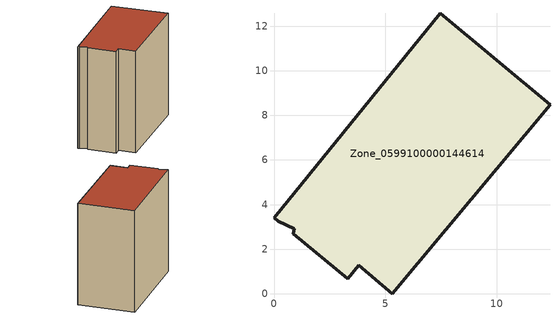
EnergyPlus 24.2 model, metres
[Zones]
Zone_0599100000144614
 floor ground (C_G): 0.86,2.7 0.92,2.92 0.19,3.26 0,3.41 7.46,12.58 12.38,8.48 5.31,0 3.8,1.27 3.3,0.67 z0
 wall outside (C_F): 7.46,12.58 0,3.41 0.19,3.26 0.92,2.92 0.86,2.7 3.3,0.67 3.8,1.27 5.31,0 12.38,8.48 7.46,12.58 z0:11.7
 roof outside (C_R): 0.92,2.92 0.86,2.7 3.3,0.67 3.8,1.27 5.31,0 12.38,8.48 7.46,12.58 0,3.41 0.19,3.26 z11.7
[BUILDING]
Pand.0599100000144614: North Axis=0; Terrain=City; Loads Convergence Tolerance Value=0.04; Temperature Convergence Tolerance Value=0.4; Solar Distribution=FullExterior; Maximum Number of Warmup Days=25; Minimum Number of Warmup Days=1
[Site:Location]
Rotterdam.The.Hague.AP_ZH_NLD Design_Conditions: Latitude=51.96; Longitude=4.45; Time Zone=1; Elevation=-4.5
[SITE:GROUNDTEMPERATURE:BUILDINGSURFACE]
18, 18, 18, 18, 18, 18, 18, 18, 18, 18, 18, 18
[MATERIAL] Thermal Absorptance=0.9; Solar Absorptance=0.7; Visible Absorptance=0.7
Name | Roughness | Thickness | Conductivity | Density | Specific Heat
G.TI.1946 | MediumSmooth | 0.15 | 1 | 540 | 1210
F.TI.1946 | Rough | 0.3 | 0.857143 | 1920 | 840
R.TI.1946 | MediumRough | 0.2 | 0.1 | 1500 | 1000
[CONSTRUCTION]
C_G: G.TI.1946
C_F: F.TI.1946
C_R: R.TI.1946
[ZONE]
Zone_0599100000144614: Type=1; Multiplier=1; Ceiling Height=Autocalculate; Volume=Autocalculate; Floor Area=autocalculate; Part of Total Floor Area=Yes
[ZONEINFILTRATION:DESIGNFLOWRATE]
Infil_Zone_0599100000144614: Zone or ZoneList or Space or SpaceList=Zone_0599100000144614; Schedule=AlwaysOn; Design Flow Rate Calculation Method=Flow/Area; Flow Rate per Floor Area=0.003; Constant Term Coefficient=1; Temperature Term Coefficient=0; Velocity Term Coefficient=0; Velocity Squared Term Coefficient=0
[HVACTEMPLATE:ZONE:IDEALLOADSAIRSYSTEM]
Zone_0599100000144614: Maximum Heating Supply Air Temperature=50; Minimum Cooling Supply Air Temperature=13; Maximum Heating Supply Air Humidity Ratio=0.0156; Minimum Cooling Supply Air Humidity Ratio=0.0077; Heating Limit=NoLimit; Cooling Limit=NoLimit; Dehumidification Control Type=ConstantSensibleHeatRatio; Cooling Sensible Heat Ratio=0.7; Dehumidification Setpoint=60; Humidification Control Type=None; Humidification Setpoint=30; Outdoor Air Method=None; Outdoor Air Flow Rate per Person=0.00944; Outdoor Air Flow Rate per Zone Floor Area=0; Outdoor Air Flow Rate per Zone=0; Demand Controlled Ventilation Type=None; Outdoor Air Economizer Type=NoEconomizer; Heat Recovery Type=None; Sensible Heat Recovery Effectiveness=0.7; Latent Heat Recovery Effectiveness=0.65
[ZONECONTROL:THERMOSTAT]
ThermostatControl_Zone_0599100000144614: Zone or ZoneList=Zone_0599100000144614; Control Type Schedule=DualSetpointControlType; Control 1=Thermostat_Zone_0599100000144614; Temperature Difference Between Cutout And Setpoint=0
[THERMOSTATSETPOINT:DUALSETPOINT]
Thermostat_Zone_0599100000144614: Heating Setpoint Temperature Schedule=HeatingSetpoint_Zone_0599100000144614; Cooling Setpoint Temperature Schedule=CoolingSetpoint_Zone_0599100000144614
[SCHEDULE:COMPACT]
HeatingSetpoint_Zone_0599100000144614: Through: 12/31, For: AllDays, Until: 24:00, 21
CoolingSetpoint_Zone_0599100000144614: Through: 12/31, For: AllDays, Until: 24:00, 24
DualSetpointControlType: Through: 12/31, For: AllDays, Until: 24:00, 4
AlwaysOn: Through: 12/31, For: AllDays, Until: 24:00, 1
